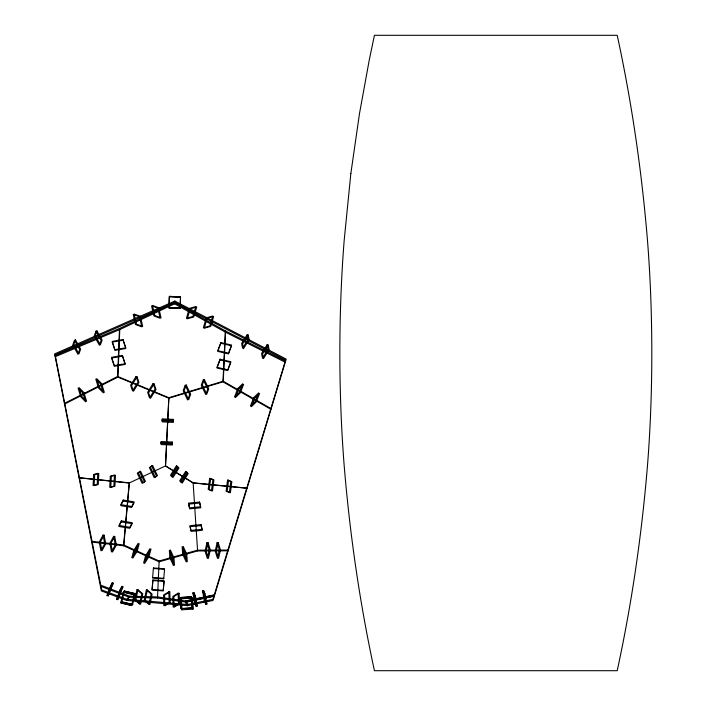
<?xml version="1.0" encoding="UTF-8"?>
<svg xmlns="http://www.w3.org/2000/svg" width="706" height="706" viewBox="0 0 706 706"><rect width="100%" height="100%" fill="white"/><g stroke="black" fill="none" stroke-linecap="round" stroke-linejoin="round"><path stroke-width="1.06" d="M169.369 296.388L168.99 307.622L180.171 307.993L180.551 296.767L169.369 296.388L180.542 296.829M180.101 308.513L180.48 297.288L169.29 296.97L168.919 308.143L180.109 308.451M185.457 602.059L187.955 605.695L126.515 600.4L101.32 590.922L64.414 403.382L117.62 376.466L119.499 328.493L174.647 302.618L225.602 331.026L285.603 361.172L214.421 595.943L185.466 602.059L157.491 598.008L129.304 597.258L100.384 586.183M64.864 403.938L117.911 377.11L119.773 329.57L174.603 303.845L225.276 332.094L285.03 362.116L285.648 360.078L174.823 302.292L55.139 354.906L100.737 585.159L129.533 596.191L157.579 596.932L185.413 600.965L214.297 594.858L246.703 488.111M157.491 598.008L159.141 560.979L123.841 545.032L92.071 541.325M79.037 477.838L129.172 483.019L165.513 465.925L193.135 482.833L246.756 488.111L270.707 409.189L222.955 381.84L225.276 332.094M271.192 408.677L223.264 381.231L225.602 331.026M247.065 488.27L193.223 482.966L165.486 465.986L168.84 397.699L117.62 376.466M165.513 465.925L168.84 398.21L117.911 377.11M228.109 550.821L197.592 550.945L159.071 561.799L123.576 545.773L129.172 483.019M123.841 545.032L129.383 482.869L79.434 477.715M174.647 302.618L174.859 301.056L286.168 359.089L285.542 361.145M174.603 303.845L174.823 302.292M270.689 409.171L284.968 362.09M100.781 585.177L101.717 589.889L126.762 599.306L129.533 596.191M126.515 600.4L129.304 597.258M174.859 301.047L54.689 353.882L55.024 355.595M119.499 328.493L54.953 355.63L64.387 403.391M55.474 356.601L119.773 329.57M168.84 397.699L223.264 381.231M168.84 398.21L222.955 381.84M159.141 560.979L197.459 550.177L227.914 550.053M168.999 307.56L180.18 307.931M153.405 568.515L164.56 569.354M152.602 577.473L163.757 578.311M126.762 599.306L187.884 604.574L185.413 600.965M91.727 542.058L123.576 545.773M124.23 591.134L135.102 593.684M121.882 601.847L132.754 604.398M193.135 482.833L197.592 550.945M192.923 609.049L192.306 597.956L181.168 598.679L181.795 609.781L193.02 609.181L192.394 598.079L181.257 598.803L181.883 609.905M93.642 474.494L93.068 485.569L97.207 484.404L97.781 473.32L93.642 474.494M94.683 474.6L94.11 485.675L98.249 484.51L98.814 473.435L94.683 474.6M110.312 476.215L109.739 487.29L113.878 486.125L114.443 475.05L110.312 476.215M111.345 476.321L110.78 487.396L114.91 486.231L115.484 475.156L111.345 476.321M153.431 567.942L152.575 578.055L163.73 578.894L164.586 568.78L153.431 567.942M152.911 579.961L152.081 589.501L163.236 590.34L164.066 580.809L152.911 579.961M152.884 580.544L152.055 590.084L163.21 590.922L164.039 581.382L152.884 580.544M350.847 173.508L344.157 240.64A320.568 67.847 -90 0 0 344.157 465.36C349.867 534.371 359.76 603.021 374.436 670.7L617.212 670.7C631.888 603.021 641.789 534.371 647.499 465.36A320.568 67.847 -90 0 0 647.499 240.64C641.789 171.629 631.888 102.979 617.212 35.3L374.436 35.3L369.238 60.142L359.46 113.737L350.847 173.508M209.647 478.341L208.208 489.382L211.447 490.873L212.894 479.833L209.647 478.341M210.706 478.447L209.267 489.487L212.515 490.979L213.953 479.939L210.706 478.447M227.553 480.106L226.105 491.147L229.353 492.638L230.8 481.598L227.553 480.106M228.612 480.212L227.173 491.252L230.412 492.744L231.859 481.704L228.612 480.212M136.982 589.695L134.837 600.1L139.611 604.221L141.756 593.817L136.982 589.695M137.97 589.722L135.826 600.118L140.6 604.248L142.744 593.843L137.97 589.722M146.354 589.942L144.209 600.347L148.984 604.468L151.128 594.073L146.354 589.942M147.342 589.969L145.198 600.374L149.972 604.495L152.117 594.099L147.342 589.969M206.964 542.632L205.067 551.086L207.326 558.42L209.223 549.956L206.964 542.632M208.041 542.623L206.143 551.077L208.402 558.411L210.3 549.956L208.041 542.623M217.121 542.587L215.224 551.042L217.483 558.375L219.381 549.921L217.121 542.587M218.207 542.587L216.301 551.042L218.56 558.367L220.457 549.912L218.207 542.587M123.303 592.175L120.858 603.012L131.722 605.563L134.175 594.726L123.303 592.175M123.409 592.06L120.955 602.889L131.828 605.448L134.281 594.611L123.409 592.06M124.335 591.019L121.776 601.962L132.649 604.521L135.208 593.569L124.335 591.019M133.778 550.406L131.801 557.731L136.223 550.601L138.2 543.276L133.778 550.406M134.784 550.865L132.816 558.181L137.238 551.051L139.206 543.735L134.784 550.865M145.577 555.737L143.609 563.061L148.031 555.931L149.999 548.606L145.577 555.737M146.583 556.196L144.615 563.512L149.037 556.381L151.005 549.065L146.583 556.196M189.332 308.425L186.41 318.353L192.932 316.447L195.853 306.519L189.332 308.425M190.196 308.901L187.275 318.83L193.797 316.932L196.718 307.004L190.196 308.901M206.267 317.868L203.354 327.796L209.876 325.898L212.797 315.97L206.267 317.868M207.132 318.344L204.21 328.272L210.741 326.375L213.653 316.447L207.132 318.344M214.297 595.123L212.788 599.394L187.884 604.415L185.422 601.194L214.297 595.123M214.527 596.173L213.009 600.479L187.946 605.536L185.466 602.289L214.527 596.173M74.474 340.266L72.762 345.049L77.969 354.297L79.69 349.514L74.474 340.266M75.454 339.86L73.733 344.643L78.948 353.891L80.66 349.108L75.454 339.86M95.937 331.246L94.225 336.03L99.431 345.278L101.152 340.495L95.937 331.246M96.916 330.832L95.195 335.615L100.411 344.863L102.123 340.08L96.916 330.832M110.613 585.777L106.985 595.732L112.369 582.591L110.613 585.777M111.654 586.183L108.027 596.129L113.41 582.988L111.654 586.183M120.223 589.457L116.596 599.412L121.979 586.271L120.223 589.457M121.264 589.863L117.637 599.809L123.02 586.668L121.264 589.863M185.201 385.264L183.181 390.709L187.655 400.002L189.676 394.557L185.201 385.264M186.207 384.964L184.187 390.409L188.661 399.693L190.682 394.257L186.207 384.964M203.293 379.793L201.272 385.238L205.746 394.53L207.767 389.085L203.293 379.793M204.299 379.493L202.278 384.929L206.752 394.222L208.773 388.785L204.299 379.493M220.837 342.542L217.775 350.635L228.532 353.168L231.594 345.075L220.837 342.542M220.801 343.266L217.739 351.367L228.497 353.9L231.559 345.808L220.801 343.266M220.06 359.195L216.998 367.296L227.756 369.829L230.818 361.737L220.06 359.195M220.025 359.928L216.963 368.02L227.72 370.562L230.783 362.46L220.025 359.928M237.834 388.432L234.463 397.028L239.325 392.36L242.696 383.764L237.834 388.432M238.778 388.98L235.407 397.566L240.278 392.898L243.641 384.311L238.778 388.98M253.772 397.557L250.401 406.153L255.263 401.485L258.634 392.889L253.772 397.557M254.725 398.105L251.354 406.7L256.216 402.032L259.587 393.436L254.725 398.105M123.197 500.051L120.832 504.64L131.731 506.467L134.105 501.878L123.197 500.051M123.109 501.057L120.744 505.646L131.643 507.473L134.008 502.884L123.109 501.057M121.344 520.878L118.97 525.467L129.869 527.285L132.243 522.696L121.344 520.878M121.255 521.875L118.882 526.464L129.78 528.291L132.154 523.702L121.255 521.875M103.085 535.051L99.255 542.014L100.879 550.689L104.709 543.726L103.085 535.051M104.126 535.166L100.296 542.129L101.92 550.812L105.741 543.849L104.126 535.166M113.684 536.286L109.862 543.249L111.477 551.924L115.307 544.961L113.684 536.286M114.725 536.41L110.895 543.373L112.519 552.048L116.349 545.085L114.725 536.41M136.099 376.422L130.592 385.247L132.516 390.868L138.023 382.043L136.099 376.422M137.061 376.819L131.554 385.644L133.478 391.265L138.976 382.44L137.061 376.819M153.131 383.473L147.625 392.307L149.548 397.928L155.055 389.094L153.131 383.473M154.084 383.87L148.578 392.704L150.502 398.325L156.008 389.491L154.084 383.87M176.438 465.739L170.499 475.2L172.079 476.894L178.018 467.425L176.438 465.739M177.374 466.313L171.434 475.773L173.014 477.468L178.953 467.999L177.374 466.313M185.66 471.387L179.721 480.848L181.301 482.542L187.24 473.073L185.66 471.387M186.596 471.961L180.657 481.421L182.236 483.116L188.175 473.647L186.596 471.961M247.294 334.52L241.62 343.451L242.529 348.164L248.194 339.233L247.294 334.52M248.256 335.006L242.582 343.937L243.491 348.649L249.156 339.718L248.256 335.006M267.239 344.546L261.573 353.477L262.473 358.189L268.148 349.258L267.239 344.546M268.201 345.031L262.535 353.953L263.435 358.666L269.11 349.744L268.201 345.031M139.603 471.714L137.282 473.223L142.118 483.31L144.439 481.801L139.603 471.714M140.582 471.255L138.27 472.764L143.106 482.851L145.418 481.333L140.582 471.255M151.675 466.048L149.354 467.557L154.19 477.644L156.511 476.135L151.675 466.048M152.655 465.589L150.343 467.098L155.179 477.185L157.491 475.676L152.655 465.589M168.831 591.796L163.527 595.096L163.854 605.695L169.166 602.394L168.831 591.796M169.819 591.937L164.507 595.237L164.842 605.836L170.146 602.536L169.819 591.937M178.133 593.146L172.82 596.446L173.155 607.045L178.468 603.736L178.133 593.146M179.121 593.287L173.808 596.588L174.135 607.186L179.448 603.877L179.121 593.287M123.091 339.507L112.245 341.395L114.963 349.664L125.809 347.784L123.091 339.507M123.065 340.239L112.21 342.119L114.937 350.388L125.783 348.508L123.065 340.239M122.465 355.427L111.619 357.307L114.337 365.584L125.191 363.696L122.465 355.427M122.438 356.159L111.583 358.039L114.31 366.308L125.156 364.428L122.438 356.159M199.604 502.063L188.484 503.113L189.579 507.835L200.698 506.784L199.604 502.063M199.666 503.069L188.555 504.119L189.649 508.849L200.76 507.79L199.666 503.069M201.051 524.611L189.94 525.67L191.035 530.391L202.145 529.341L201.051 524.611M201.122 525.626L190.002 526.676L191.097 531.397L202.216 530.347L201.122 525.626M191.476 596.746L180.339 597.47L180.965 608.563L192.103 607.84L191.476 596.746M191.564 596.87L180.427 597.594L181.054 608.696L192.191 607.972L191.564 596.87M173.261 419.364L162.089 418.852L162.239 420.776L173.42 421.288L173.261 419.364M173.208 420.458L162.036 419.955L162.186 421.879L173.367 422.391L173.208 420.458M172.149 442.027L160.977 441.524L161.127 443.447L172.308 443.95L172.149 442.027M172.096 443.13L160.915 442.618L161.074 444.551L172.246 445.054L172.096 443.13M158.726 307.737L152.461 305.407L154.764 315.511L161.03 317.841L158.726 307.737M157.826 308.16L151.561 305.83L153.864 315.926L160.13 318.256L157.826 308.16M140.397 316.332L134.131 314.011L136.434 324.107L142.7 326.437L140.397 316.332M139.497 316.756L133.231 314.426L135.534 324.531L141.8 326.86L139.497 316.756M101.655 383.632L96.766 378.637L99.422 387.373L104.32 392.36L101.655 383.632M100.693 384.117L95.795 379.131L98.452 387.868L103.35 392.854L100.693 384.117M83.952 392.58L79.054 387.594L81.711 396.331L86.609 401.317L83.952 392.58M82.981 393.074L78.084 388.088L80.74 396.825L85.638 401.811L82.981 393.074M186.746 554.139L183.198 546.4L183.745 553.91L187.302 561.649L186.746 554.139M185.687 554.439L182.139 546.7L182.686 554.201L186.243 561.95L185.687 554.439M173.941 557.749L170.393 550.009L170.94 557.519L174.497 565.259L173.941 557.749M172.882 558.049L169.334 550.309L169.881 557.811L173.438 565.559L172.882 558.049M205.031 593.808L203.557 590.428L205.499 600.841L206.964 604.221L205.031 593.808M203.937 594.037L202.463 590.657L204.405 601.071L205.878 604.451L203.937 594.037M195.386 595.838L193.921 592.466L195.853 602.88L197.327 606.26L195.386 595.838M194.3 596.067L192.826 592.696L194.768 603.109L196.233 606.489L194.3 596.067"/></g></svg>
